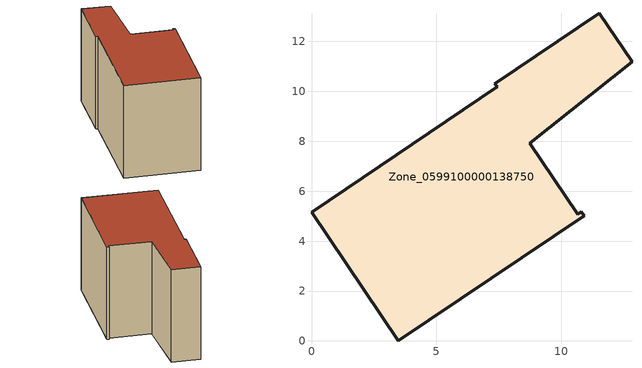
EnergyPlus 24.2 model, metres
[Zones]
Zone_0599100000138750
 floor ground (C_G): 7.35,10.31 11.53,13.14 12.84,11.18 8.74,7.93 10.66,5.08 10.81,5.18 10.92,5.01 3.48,0 0,5.16 7.44,10.18 z0
 wall outside (C_F): 10.92,5.01 10.81,5.18 10.66,5.08 8.74,7.93 12.84,11.18 11.53,13.14 7.35,10.31 7.44,10.18 0,5.16 3.48,0 10.92,5.01 z0:8.08
 roof outside (C_R): 11.53,13.14 7.35,10.31 7.44,10.18 0,5.16 3.48,0 10.92,5.01 10.81,5.18 10.66,5.08 8.74,7.93 12.84,11.18 z8.08
[BUILDING]
Pand.0599100000138750: North Axis=0; Terrain=City; Loads Convergence Tolerance Value=0.04; Temperature Convergence Tolerance Value=0.4; Solar Distribution=FullExterior; Maximum Number of Warmup Days=25; Minimum Number of Warmup Days=1
[Site:Location]
Rotterdam.The.Hague.AP_ZH_NLD Design_Conditions: Latitude=51.96; Longitude=4.45; Time Zone=1; Elevation=-4.5
[SITE:GROUNDTEMPERATURE:BUILDINGSURFACE]
18, 18, 18, 18, 18, 18, 18, 18, 18, 18, 18, 18
[MATERIAL] Thermal Absorptance=0.9; Solar Absorptance=0.7; Visible Absorptance=0.7
Name | Roughness | Thickness | Conductivity | Density | Specific Heat
G.TI.1975-1991 | MediumSmooth | 0.15 | 0.288461 | 540 | 1210
F.TI.1975-1991 | Rough | 0.3 | 0.230769 | 1920 | 840
R.TI.1975-1991 | MediumRough | 0.2 | 0.153846 | 1500 | 1000
[CONSTRUCTION]
C_G: G.TI.1975-1991
C_F: F.TI.1975-1991
C_R: R.TI.1975-1991
[ZONE]
Zone_0599100000138750: Type=1; Multiplier=1; Ceiling Height=Autocalculate; Volume=Autocalculate; Floor Area=autocalculate; Part of Total Floor Area=Yes
[ZONEINFILTRATION:DESIGNFLOWRATE]
Infil_Zone_0599100000138750: Zone or ZoneList or Space or SpaceList=Zone_0599100000138750; Schedule=AlwaysOn; Design Flow Rate Calculation Method=Flow/Area; Flow Rate per Floor Area=0.003; Constant Term Coefficient=1; Temperature Term Coefficient=0; Velocity Term Coefficient=0; Velocity Squared Term Coefficient=0
[HVACTEMPLATE:ZONE:IDEALLOADSAIRSYSTEM]
Zone_0599100000138750: Maximum Heating Supply Air Temperature=50; Minimum Cooling Supply Air Temperature=13; Maximum Heating Supply Air Humidity Ratio=0.0156; Minimum Cooling Supply Air Humidity Ratio=0.0077; Heating Limit=NoLimit; Cooling Limit=NoLimit; Dehumidification Control Type=ConstantSensibleHeatRatio; Cooling Sensible Heat Ratio=0.7; Dehumidification Setpoint=60; Humidification Control Type=None; Humidification Setpoint=30; Outdoor Air Method=None; Outdoor Air Flow Rate per Person=0.00944; Outdoor Air Flow Rate per Zone Floor Area=0; Outdoor Air Flow Rate per Zone=0; Demand Controlled Ventilation Type=None; Outdoor Air Economizer Type=NoEconomizer; Heat Recovery Type=None; Sensible Heat Recovery Effectiveness=0.7; Latent Heat Recovery Effectiveness=0.65
[ZONECONTROL:THERMOSTAT]
ThermostatControl_Zone_0599100000138750: Zone or ZoneList=Zone_0599100000138750; Control Type Schedule=DualSetpointControlType; Control 1=Thermostat_Zone_0599100000138750; Temperature Difference Between Cutout And Setpoint=0
[THERMOSTATSETPOINT:DUALSETPOINT]
Thermostat_Zone_0599100000138750: Heating Setpoint Temperature Schedule=HeatingSetpoint_Zone_0599100000138750; Cooling Setpoint Temperature Schedule=CoolingSetpoint_Zone_0599100000138750
[SCHEDULE:COMPACT]
HeatingSetpoint_Zone_0599100000138750: Through: 12/31, For: AllDays, Until: 24:00, 21
CoolingSetpoint_Zone_0599100000138750: Through: 12/31, For: AllDays, Until: 24:00, 24
DualSetpointControlType: Through: 12/31, For: AllDays, Until: 24:00, 4
AlwaysOn: Through: 12/31, For: AllDays, Until: 24:00, 1
